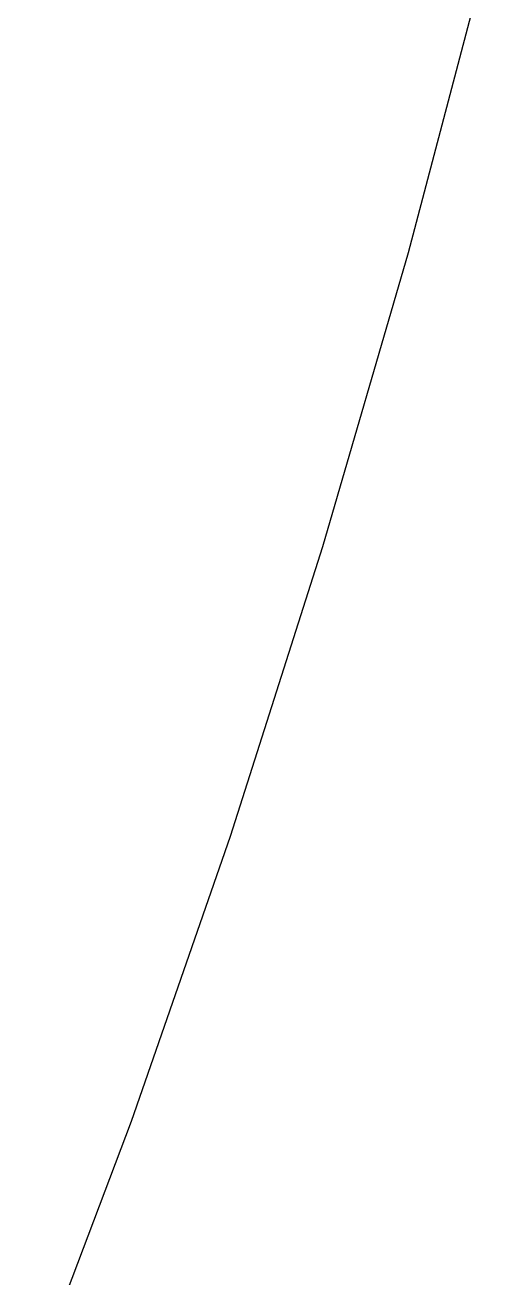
# Model space of a CAD drawing. Extents: x 70.3 to 133.4, y -81.7 to -32.
# Drawn here: x 76.367 to 76.574, y -66.995 to -66.435 of the extents above; entities that cross this region are included whole.
import ezdxf

# ---------------------------------------------------------------- set-up
doc = ezdxf.new("R2010")
doc.units = 0
doc.layers.add('BLACK', color=7, linetype='CONTINUOUS')

msp = doc.modelspace()

# ---------------------------------------------------------------- linework, layer by layer
at = {"layer": 'BLACK', "linetype": 'CONTINUOUS'}
for p, q in [((76.573789, -66.403156), (76.538585, -66.536701)), ((76.538585, -66.536701), (76.500331, -66.668262)), ((76.500331, -66.668262), (76.459032, -66.797806)), ((76.459032, -66.797806), (76.414698, -66.9253)), ((76.414698, -66.9253), (76.367335, -67.050711))]:
    msp.add_line(p, q, dxfattribs=at)

doc.saveas('drawing.dxf')
